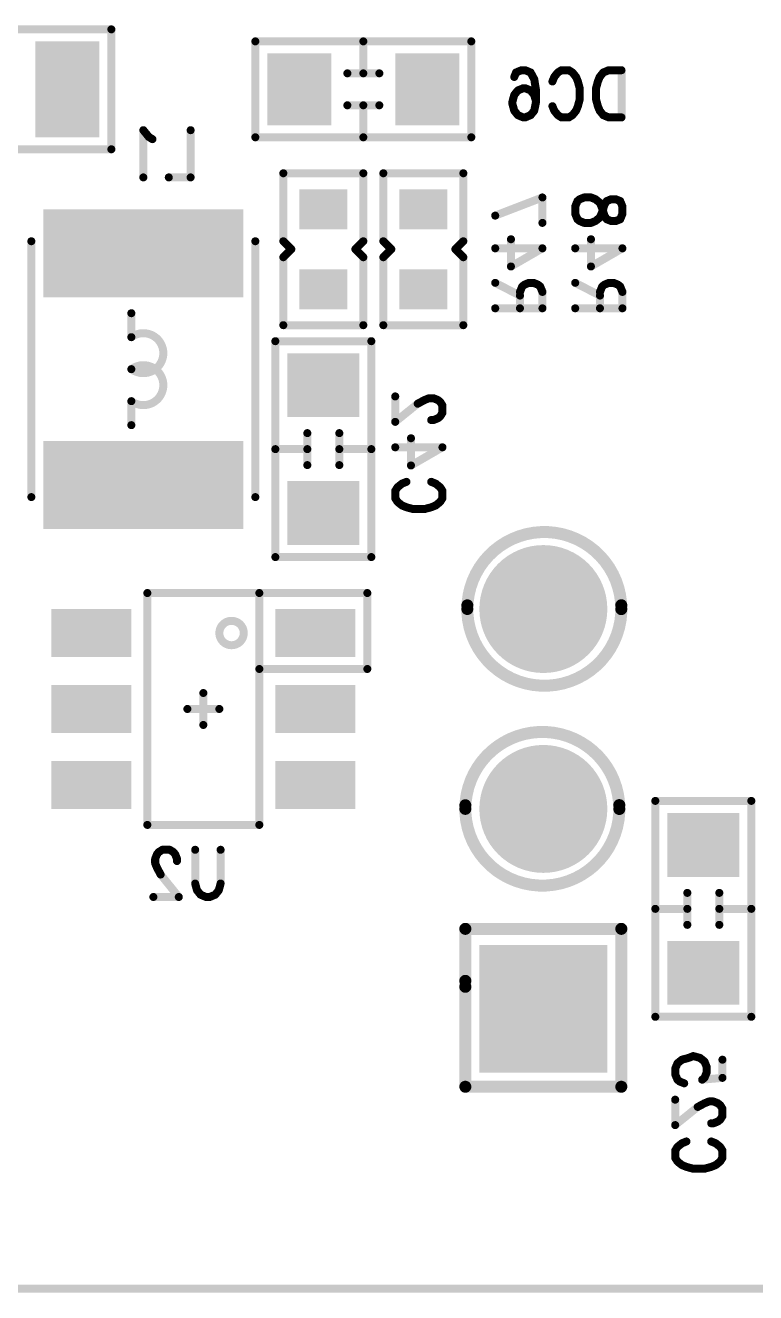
# Model space of a CAD drawing. Extents: x 100 to 156, y 84.7 to 174.
# Drawn here: x 123.03 to 132.15, y 99.95 to 115.8 of the extents above; entities that cross this region are included whole.
import ezdxf

# ---------------------------------------------------------------- set-up
doc = ezdxf.new("R2010")
doc.units = 0
doc.layers.get('0').update_dxf_attribs({"linetype": 'CONTINUOUS'})
doc.layers.add('MASK-BOTTOM_PHO', color=4, linetype='CONTINUOUS')
doc.layers.add('SILK-BOTTOM_PHO', color=5, linetype='CONTINUOUS')

# ---------------------------------------------------------------- blocks, each defined once
blk = doc.blocks.new('SQUARE_28')
blk.add_solid([(0.799972, 0.799972), (0.799972, -0.799972), (-0.799972, 0.799972), (-0.799972, -0.799972)])
blk = doc.blocks.new('ROUND_49')
at = {"const_width": 0.799972}
blk.add_lwpolyline([(-0.399986, 0, 1), (0.399986, 0, 1)], format="xyb", close=True, dxfattribs=at)
blk = doc.blocks.new('SQUARE_16')
blk.add_solid([(0.250062, 0.250062), (0.250062, -0.250062), (-0.250062, 0.250062), (-0.250062, -0.250062)])
blk = doc.blocks.new('SQUARE_122')
blk.add_solid([(0.299974, 0.299974), (0.299974, -0.299974), (-0.299974, 0.299974), (-0.299974, -0.299974)])
blk = doc.blocks.new('SQUARE_152')
blk.add_solid([(0.550036, 0.550036), (0.550036, -0.550036), (-0.550036, 0.550036), (-0.550036, -0.550036)])
blk = doc.blocks.new('SQUARE_161')
blk.add_solid([(0.40005, 0.40005), (0.40005, -0.40005), (-0.40005, 0.40005), (-0.40005, -0.40005)])
blk = doc.blocks.new('ROUND_1')
at = {"const_width": 0.050038}
blk.add_lwpolyline([(-0.025018, 0, 1), (0.025018, 0, 1)], format="xyb", close=True, dxfattribs=at)
blk = doc.blocks.new('ROUND_61')
at = {"const_width": 0.075056}
blk.add_lwpolyline([(-0.037528, 0, 1), (0.037528, 0, 1)], format="xyb", close=True, dxfattribs=at)

msp = doc.modelspace()

# ---------------------------------------------------------------- linework, layer by layer
at = {"layer": 'MASK-BOTTOM_PHO'}
for points, const_width in [([(123.549918, 114.800126), (123.549918, 115.199922)], 0.8001), ([(126.45009, 115.050062), (126.45009, 114.949986)], 0.8001), ([(128.050036, 115.050062), (128.050036, 114.949986)], 0.8001), ([(126.700026, 113.4999), (126.800102, 113.4999)], 0.500124), ([(128.050036, 113.4999), (127.94996, 113.4999)], 0.500124), ([(123.800108, 112.94999), (125.199902, 112.94999)], 1.100072), ([(126.700026, 112.499902), (126.800102, 112.499902)], 0.500124), ([(128.050036, 112.499902), (127.94996, 112.499902)], 0.500124), ([(126.800102, 111.300006), (126.700026, 111.300006)], 0.8001), ([(123.800108, 110.050072), (125.199902, 110.050072)], 1.100072), ([(126.800102, 109.70006), (126.700026, 109.70006)], 0.8001), ([(124.050044, 108.199936), (123.649994, 108.199936)], 0.599948), ([(126.849886, 108.199936), (126.45009, 108.199936)], 0.599948), ([(124.050044, 107.249976), (123.649994, 107.249976)], 0.599948), ([(126.849886, 107.249976), (126.45009, 107.249976)], 0.599948), ([(124.050044, 106.300016), (123.649994, 106.300016)], 0.599948), ([(126.849886, 106.300016), (126.45009, 106.300016)], 0.599948), ([(131.549902, 105.549954), (131.45008, 105.549954)], 0.8001), ([(131.549902, 103.950008), (131.45008, 103.950008)], 0.8001), ([(100.000054, 100.000054), (143.999966, 100.000054)], 0.100076)]:
    msp.add_lwpolyline(points, dxfattribs=dict(at, const_width=const_width))
at = {"layer": 'SILK-BOTTOM_PHO'}
for points, const_width in [([(124.100082, 115.750086), (121.400062, 115.750086)], 0.100076), ([(124.100082, 114.249962), (124.100082, 115.750086)], 0.100076), ([(128.599946, 115.599972), (125.899926, 115.599972)], 0.100076), ([(125.899926, 115.599972), (125.899926, 114.400076)], 0.100076), ([(127.249936, 115.599972), (127.249936, 115.199922)], 0.100076), ([(128.599946, 114.400076), (128.599946, 115.599972)], 0.100076), ([(127.050038, 115.199922), (127.450088, 115.199922)], 0.100076), ([(129.136394, 115.15471), (129.159, 115.210844)], 0.100076), ([(129.159, 115.210844), (129.227326, 115.239038)], 0.100076), ([(129.227326, 115.239038), (129.272792, 115.239038)], 0.100076), ([(129.272792, 115.239038), (129.340864, 115.210844)], 0.100076), ([(129.340864, 115.210844), (129.38633, 115.126516)], 0.100076), ([(129.636266, 115.15471), (129.681732, 115.210844)], 0.100076), ([(129.681732, 115.210844), (129.727198, 115.239038)], 0.100076), ([(129.727198, 115.239038), (129.81813, 115.239038)], 0.100076), ([(129.81813, 115.239038), (129.863596, 115.210844)], 0.100076), ([(129.863596, 115.210844), (129.909062, 115.15471)], 0.100076), ([(130.24993, 115.210844), (130.204464, 115.15471)], 0.100076), ([(130.318256, 115.239038), (130.24993, 115.210844)], 0.100076), ([(130.47726, 115.239038), (130.318256, 115.239038)], 0.100076), ([(130.47726, 115.239038), (130.47726, 114.648488)], 0.100076), ([(129.38633, 115.126516), (129.40919, 114.986054)], 0.100076), ([(129.61366, 115.098322), (129.636266, 115.15471)], 0.100076), ([(129.909062, 115.15471), (129.931922, 115.098322)], 0.100076), ([(129.931922, 115.098322), (129.954528, 115.013994)], 0.100076), ([(130.181858, 115.098322), (130.158998, 115.013994)], 0.100076), ([(130.204464, 115.15471), (130.181858, 115.098322)], 0.100076), ([(129.113534, 114.845338), (129.136394, 114.929666)], 0.100076), ([(129.136394, 114.929666), (129.18186, 114.986054)], 0.100076), ([(129.18186, 114.986054), (129.249932, 115.013994)], 0.100076), ([(129.249932, 115.013994), (129.272792, 115.013994)], 0.100076), ([(129.272792, 115.013994), (129.340864, 114.986054)], 0.100076), ([(129.340864, 114.986054), (129.38633, 114.929666)], 0.100076), ([(129.38633, 114.929666), (129.40919, 114.845338)], 0.100076), ([(129.40919, 114.986054), (129.40919, 114.845338)], 0.100076), ([(129.954528, 114.873532), (129.931922, 114.78895)], 0.100076), ([(129.954528, 115.013994), (129.954528, 114.873532)], 0.100076), ([(130.158998, 115.013994), (130.158998, 114.873532)], 0.100076), ([(130.158998, 114.873532), (130.181858, 114.78895)], 0.100076), ([(127.050038, 114.800126), (127.450088, 114.800126)], 0.100076), ([(127.249936, 114.400076), (127.249936, 114.800126)], 0.100076), ([(129.113534, 114.817144), (129.113534, 114.845338)], 0.100076), ([(129.136394, 114.732816), (129.113534, 114.817144)], 0.100076), ([(129.18186, 114.676682), (129.136394, 114.732816)], 0.100076), ([(129.38633, 114.732816), (129.340864, 114.676682)], 0.100076), ([(129.40919, 114.845338), (129.38633, 114.732816)], 0.100076), ([(129.636266, 114.732816), (129.61366, 114.78895)], 0.100076), ([(129.681732, 114.676682), (129.636266, 114.732816)], 0.100076), ([(129.909062, 114.732816), (129.863596, 114.676682)], 0.100076), ([(129.931922, 114.78895), (129.909062, 114.732816)], 0.100076), ([(130.181858, 114.78895), (130.204464, 114.732816)], 0.100076), ([(130.204464, 114.732816), (130.24993, 114.676682)], 0.100076), ([(129.249932, 114.648488), (129.18186, 114.676682)], 0.100076), ([(129.272792, 114.648488), (129.249932, 114.648488)], 0.100076), ([(129.340864, 114.676682), (129.272792, 114.648488)], 0.100076), ([(129.727198, 114.648488), (129.681732, 114.676682)], 0.100076), ([(129.81813, 114.648488), (129.727198, 114.648488)], 0.100076), ([(129.863596, 114.676682), (129.81813, 114.648488)], 0.100076), ([(130.24993, 114.676682), (130.318256, 114.648488)], 0.100076), ([(130.318256, 114.648488), (130.47726, 114.648488)], 0.100076), ([(124.568204, 114.404648), (124.499878, 114.488976)], 0.100076), ([(124.499878, 114.488976), (124.499878, 113.898426)], 0.100076), ([(124.61367, 114.376454), (124.568204, 114.404648)], 0.100076), ([(125.090936, 114.488976), (125.090936, 113.898426)], 0.100076), ([(125.899926, 114.400076), (128.599946, 114.400076)], 0.100076), ([(121.400062, 114.249962), (124.100082, 114.249962)], 0.100076), ([(126.249938, 113.100104), (126.249938, 113.949988)], 0.100076), ([(126.249938, 113.949988), (127.249936, 113.949988)], 0.100076), ([(127.249936, 113.949988), (127.249936, 113.100104)], 0.100076), ([(127.500126, 113.949988), (128.500124, 113.949988)], 0.100076), ([(127.500126, 113.100104), (127.500126, 113.949988)], 0.100076), ([(128.500124, 113.949988), (128.500124, 113.100104)], 0.100076), ([(125.090936, 113.898426), (124.81814, 113.898426)], 0.100076), ([(129.488946, 113.647728), (128.898396, 113.420398)], 0.100076), ([(129.488946, 113.329466), (129.488946, 113.647728)], 0.100076), ([(129.926588, 113.602262), (129.898394, 113.53419)], 0.100076), ([(129.954782, 113.625122), (129.926588, 113.602262)], 0.100076), ([(130.010916, 113.647728), (129.954782, 113.625122)], 0.100076), ([(130.095244, 113.647728), (130.010916, 113.647728)], 0.100076), ([(130.151632, 113.625122), (130.095244, 113.647728)], 0.100076), ([(130.207766, 113.579656), (130.151632, 113.625122)], 0.100076), ([(130.264154, 113.556796), (130.292094, 113.602262)], 0.100076), ([(130.292094, 113.602262), (130.348482, 113.625122)], 0.100076), ([(130.348482, 113.625122), (130.404616, 113.625122)], 0.100076), ([(130.404616, 113.625122), (130.461004, 113.602262)], 0.100076), ([(130.461004, 113.602262), (130.488944, 113.53419)], 0.100076), ([(129.898394, 113.53419), (129.898394, 113.443258)], 0.100076), ([(129.898394, 113.443258), (129.926588, 113.374932)], 0.100076), ([(130.23596, 113.51133), (130.207766, 113.579656)], 0.100076), ([(130.207766, 113.397792), (130.23596, 113.465864)], 0.100076), ([(130.23596, 113.465864), (130.264154, 113.556796)], 0.100076), ([(130.264154, 113.420398), (130.23596, 113.51133)], 0.100076), ([(130.488944, 113.443258), (130.461004, 113.374932)], 0.100076), ([(130.488944, 113.53419), (130.488944, 113.443258)], 0.100076), ([(129.926588, 113.374932), (129.954782, 113.352326)], 0.100076), ([(129.954782, 113.352326), (130.010916, 113.329466)], 0.100076), ([(130.010916, 113.329466), (130.095244, 113.329466)], 0.100076), ([(130.095244, 113.329466), (130.151632, 113.352326)], 0.100076), ([(130.151632, 113.352326), (130.207766, 113.397792)], 0.100076), ([(130.292094, 113.374932), (130.264154, 113.420398)], 0.100076), ([(130.348482, 113.352326), (130.292094, 113.374932)], 0.100076), ([(130.404616, 113.352326), (130.348482, 113.352326)], 0.100076), ([(130.461004, 113.374932), (130.404616, 113.352326)], 0.100076), ([(129.095246, 112.784128), (129.095246, 113.124996)], 0.100076), ([(130.095244, 112.784128), (130.095244, 113.124996)], 0.100076), ([(123.100084, 113.100104), (123.100084, 109.899958)], 0.100076), ([(125.899926, 109.899958), (125.899926, 113.100104)], 0.100076), ([(126.350014, 113.000028), (126.249938, 113.100104)], 0.100076), ([(126.249938, 112.899952), (126.350014, 113.000028)], 0.100076), ([(127.249936, 113.100104), (127.150114, 113.000028)], 0.100076), ([(127.150114, 113.000028), (127.249936, 112.899952)], 0.100076), ([(127.599948, 113.000028), (127.500126, 113.100104)], 0.100076), ([(127.500126, 112.899952), (127.599948, 113.000028)], 0.100076), ([(128.500124, 113.100104), (128.400048, 113.000028)], 0.100076), ([(128.400048, 113.000028), (128.500124, 112.899952)], 0.100076), ([(129.488946, 113.011458), (128.898396, 113.011458)], 0.100076), ([(129.488946, 113.011458), (129.095246, 112.784128)], 0.100076), ([(130.488944, 113.011458), (129.898394, 113.011458)], 0.100076), ([(130.488944, 113.011458), (130.095244, 112.784128)], 0.100076), ([(126.249938, 112.050068), (126.249938, 112.899952)], 0.100076), ([(127.249936, 112.899952), (127.249936, 112.050068)], 0.100076), ([(127.500126, 112.050068), (127.500126, 112.899952)], 0.100076), ([(128.500124, 112.899952), (128.500124, 112.050068)], 0.100076), ([(129.207768, 112.4204), (128.898396, 112.579658)], 0.100076), ([(129.235962, 112.534192), (129.207768, 112.465866)], 0.100076), ([(129.264156, 112.556798), (129.235962, 112.534192)], 0.100076), ([(129.32029, 112.579658), (129.264156, 112.556798)], 0.100076), ([(129.376678, 112.579658), (129.32029, 112.579658)], 0.100076), ([(129.432812, 112.556798), (129.376678, 112.579658)], 0.100076), ([(129.461006, 112.534192), (129.432812, 112.556798)], 0.100076), ([(129.488946, 112.465866), (129.461006, 112.534192)], 0.100076), ([(130.207766, 112.4204), (129.898394, 112.579658)], 0.100076), ([(130.23596, 112.534192), (130.207766, 112.465866)], 0.100076), ([(130.264154, 112.556798), (130.23596, 112.534192)], 0.100076), ([(130.320288, 112.579658), (130.264154, 112.556798)], 0.100076), ([(130.376676, 112.579658), (130.320288, 112.579658)], 0.100076), ([(130.43281, 112.556798), (130.376676, 112.579658)], 0.100076), ([(130.461004, 112.534192), (130.43281, 112.556798)], 0.100076), ([(130.488944, 112.465866), (130.461004, 112.534192)], 0.100076), ([(129.207768, 112.465866), (129.207768, 112.261396)], 0.100076), ([(129.488946, 112.261396), (129.488946, 112.465866)], 0.100076), ([(130.207766, 112.465866), (130.207766, 112.261396)], 0.100076), ([(130.488944, 112.261396), (130.488944, 112.465866)], 0.100076), ([(124.350018, 111.899954), (124.350018, 112.199928)], 0.100076), ([(129.488946, 112.261396), (128.898396, 112.261396)], 0.100076), ([(130.488944, 112.261396), (129.898394, 112.261396)], 0.100076), ([(127.249936, 112.050068), (126.249938, 112.050068)], 0.100076), ([(128.500124, 112.050068), (127.500126, 112.050068)], 0.100076), ([(126.150116, 111.849916), (126.150116, 109.149896)], 0.100076), ([(127.350012, 111.849916), (126.150116, 111.849916)], 0.100076), ([(127.350012, 109.149896), (127.350012, 111.849916)], 0.100076), ([(124.350018, 111.100108), (124.350018, 110.79988)], 0.100076), ([(127.648462, 110.841028), (127.648462, 111.159036)], 0.100076), ([(127.92964, 111.068104), (127.648462, 110.841028)], 0.100076), ([(128.013968, 111.11357), (127.92964, 111.068104)], 0.100076), ([(128.070356, 111.13643), (128.013968, 111.11357)], 0.100076), ([(128.12649, 111.13643), (128.070356, 111.13643)], 0.100076), ([(128.182878, 111.11357), (128.12649, 111.13643)], 0.100076), ([(128.210818, 111.090964), (128.182878, 111.11357)], 0.100076), ([(128.239012, 111.045498), (128.210818, 111.090964)], 0.100076), ([(128.182878, 110.88624), (128.210818, 110.9091)], 0.100076), ([(128.210818, 110.9091), (128.239012, 110.954566)], 0.100076), ([(128.239012, 110.954566), (128.239012, 111.045498)], 0.100076), ([(128.09855, 110.863634), (128.12649, 110.863634)], 0.100076), ([(128.12649, 110.863634), (128.182878, 110.88624)], 0.100076), ([(126.549912, 110.700058), (126.549912, 110.300008)], 0.100076), ([(126.949962, 110.700058), (126.949962, 110.300008)], 0.100076), ([(127.845312, 110.295436), (127.845312, 110.636304)], 0.100076), ([(126.150116, 110.499906), (126.549912, 110.499906)], 0.100076), ([(127.350012, 110.499906), (126.949962, 110.499906)], 0.100076), ([(128.239012, 110.522766), (127.648462, 110.522766)], 0.100076), ([(128.239012, 110.522766), (127.845312, 110.295436)], 0.100076), ([(127.648462, 109.977174), (127.676656, 110.02264)], 0.100076), ([(127.648462, 109.886242), (127.648462, 109.977174)], 0.100076), ([(127.676656, 110.02264), (127.73279, 110.068106)], 0.100076), ([(127.73279, 110.068106), (127.789178, 110.090966)], 0.100076), ([(128.09855, 110.090966), (128.154684, 110.068106)], 0.100076), ([(128.154684, 110.068106), (128.210818, 110.02264)], 0.100076), ([(128.210818, 110.02264), (128.239012, 109.977174)], 0.100076), ([(128.239012, 109.977174), (128.239012, 109.886242)], 0.100076), ([(127.676656, 109.84103), (127.648462, 109.886242)], 0.100076), ([(127.73279, 109.795564), (127.676656, 109.84103)], 0.100076), ([(127.789178, 109.772704), (127.73279, 109.795564)], 0.100076), ([(128.154684, 109.795564), (128.09855, 109.772704)], 0.100076), ([(128.210818, 109.84103), (128.154684, 109.795564)], 0.100076), ([(128.239012, 109.886242), (128.210818, 109.84103)], 0.100076), ([(127.873506, 109.750098), (127.789178, 109.772704)], 0.100076), ([(128.013968, 109.750098), (127.873506, 109.750098)], 0.100076), ([(128.09855, 109.772704), (128.013968, 109.750098)], 0.100076), ([(126.150116, 109.149896), (127.350012, 109.149896)], 0.100076), ([(125.949964, 108.700062), (124.549916, 108.700062)], 0.100076), ([(124.549916, 108.700062), (124.549916, 105.79989)], 0.100076), ([(125.949964, 105.79989), (125.949964, 108.700062)], 0.100076), ([(125.949964, 108.700062), (125.949964, 107.750102)], 0.100076), ([(127.299974, 108.700062), (125.949964, 108.700062)], 0.100076), ([(127.299974, 107.750102), (127.299974, 108.700062)], 0.100076), ([(125.949964, 107.750102), (127.299974, 107.750102)], 0.100076), ([(125.24994, 107.449874), (125.24994, 107.050078)], 0.100076), ([(125.050042, 107.249976), (125.450092, 107.249976)], 0.100076), ([(130.899916, 106.100118), (130.899916, 103.400098)], 0.100076), ([(132.100066, 106.100118), (130.899916, 106.100118)], 0.100076), ([(132.100066, 103.400098), (132.100066, 106.100118)], 0.100076), ([(124.549916, 105.79989), (125.949964, 105.79989)], 0.100076), ([(124.670566, 105.43286), (124.647706, 105.376472)], 0.100076), ([(124.647706, 105.376472), (124.647706, 105.320338)], 0.100076), ([(124.693172, 105.461054), (124.670566, 105.43286)], 0.100076), ([(124.738638, 105.488994), (124.693172, 105.461054)], 0.100076), ([(124.82957, 105.488994), (124.738638, 105.488994)], 0.100076), ([(124.875036, 105.461054), (124.82957, 105.488994)], 0.100076), ([(124.897642, 105.43286), (124.875036, 105.461054)], 0.100076), ([(124.920502, 105.376472), (124.897642, 105.43286)], 0.100076), ([(124.920502, 105.348532), (124.920502, 105.376472)], 0.100076), ([(125.147832, 105.0671), (125.147832, 105.488994)], 0.100076), ([(125.46584, 105.488994), (125.46584, 105.0671)], 0.100076), ([(124.647706, 105.320338), (124.670566, 105.26395)], 0.100076), ([(124.670566, 105.26395), (124.716032, 105.179622)], 0.100076), ([(124.716032, 105.179622), (124.943108, 104.898444)], 0.100076), ([(125.170438, 104.982772), (125.147832, 105.0671)], 0.100076), ([(125.46584, 105.0671), (125.443234, 104.982772)], 0.100076), ([(124.943108, 104.898444), (124.6251, 104.898444)], 0.100076), ([(125.215904, 104.926638), (125.170438, 104.982772)], 0.100076), ([(125.283976, 104.898444), (125.215904, 104.926638)], 0.100076), ([(125.329442, 104.898444), (125.283976, 104.898444)], 0.100076), ([(125.397768, 104.926638), (125.329442, 104.898444)], 0.100076), ([(125.443234, 104.982772), (125.397768, 104.926638)], 0.100076), ([(131.299966, 104.950006), (131.299966, 104.549956)], 0.100076), ([(131.700016, 104.950006), (131.700016, 104.549956)], 0.100076), ([(130.899916, 104.750108), (131.299966, 104.750108)], 0.100076), ([(132.100066, 104.750108), (131.700016, 104.750108)], 0.100076), ([(130.474974, 104.499918), (128.525016, 104.499918)], 0.150114), ([(128.525016, 104.499918), (128.525016, 103.775002)], 0.150114), ([(130.474974, 102.525068), (130.474974, 104.499918)], 0.150114), ([(128.525016, 103.849932), (128.525016, 102.525068)], 0.150114), ([(130.899916, 103.400098), (132.100066, 103.400098)], 0.100076), ([(131.176522, 102.818184), (131.148328, 102.750112)], 0.100076), ([(131.23291, 102.86365), (131.176522, 102.818184)], 0.100076), ([(131.317238, 102.886256), (131.23291, 102.86365)], 0.100076), ([(131.373372, 102.909116), (131.317238, 102.886256)], 0.100076), ([(131.4577, 102.886256), (131.373372, 102.909116)], 0.100076), ([(131.514088, 102.84079), (131.4577, 102.886256)], 0.100076), ([(131.542282, 102.772718), (131.514088, 102.84079)], 0.100076), ([(131.739132, 102.86365), (131.739132, 102.63632)], 0.100076), ([(131.148328, 102.750112), (131.148328, 102.681786)], 0.100076), ([(131.148328, 102.681786), (131.176522, 102.613714)], 0.100076), ([(131.514088, 102.63632), (131.542282, 102.704646)], 0.100076), ([(131.542282, 102.704646), (131.542282, 102.772718)], 0.100076), ([(128.525016, 102.525068), (130.474974, 102.525068)], 0.150114), ([(131.176522, 102.613714), (131.204716, 102.590854)], 0.100076), ([(131.204716, 102.590854), (131.26085, 102.568248)], 0.100076), ([(131.739132, 102.63632), (131.485894, 102.613714)], 0.100076), ([(131.485894, 102.613714), (131.514088, 102.63632)], 0.100076), ([(131.148328, 102.045516), (131.148328, 102.363524)], 0.100076), ([(131.42976, 102.272846), (131.148328, 102.045516)], 0.100076), ([(131.514088, 102.318058), (131.42976, 102.272846)], 0.100076), ([(131.570222, 102.340918), (131.514088, 102.318058)], 0.100076), ([(131.62661, 102.340918), (131.570222, 102.340918)], 0.100076), ([(131.682744, 102.318058), (131.62661, 102.340918)], 0.100076), ([(131.710938, 102.295452), (131.682744, 102.318058)], 0.100076), ([(131.739132, 102.249986), (131.710938, 102.295452)], 0.100076), ([(131.739132, 102.159054), (131.739132, 102.249986)], 0.100076), ([(131.598416, 102.068122), (131.62661, 102.068122)], 0.100076), ([(131.62661, 102.068122), (131.682744, 102.090982)], 0.100076), ([(131.682744, 102.090982), (131.710938, 102.113588)], 0.100076), ([(131.710938, 102.113588), (131.739132, 102.159054)], 0.100076), ([(131.148328, 101.727254), (131.176522, 101.77272)], 0.100076), ([(131.148328, 101.636322), (131.148328, 101.727254)], 0.100076), ([(131.176522, 101.77272), (131.23291, 101.818186)], 0.100076), ([(131.23291, 101.818186), (131.289044, 101.840792)], 0.100076), ([(131.598416, 101.840792), (131.654804, 101.818186)], 0.100076), ([(131.654804, 101.818186), (131.710938, 101.77272)], 0.100076), ([(131.710938, 101.77272), (131.739132, 101.727254)], 0.100076), ([(131.739132, 101.727254), (131.739132, 101.636322)], 0.100076), ([(131.176522, 101.590856), (131.148328, 101.636322)], 0.100076), ([(131.23291, 101.54539), (131.176522, 101.590856)], 0.100076), ([(131.710938, 101.590856), (131.654804, 101.54539)], 0.100076), ([(131.739132, 101.636322), (131.710938, 101.590856)], 0.100076), ([(131.289044, 101.522784), (131.23291, 101.54539)], 0.100076), ([(131.373372, 101.499924), (131.289044, 101.522784)], 0.100076), ([(131.514088, 101.499924), (131.373372, 101.499924)], 0.100076), ([(131.598416, 101.522784), (131.514088, 101.499924)], 0.100076), ([(131.654804, 101.54539), (131.598416, 101.522784)], 0.100076), ([(100.000054, 100.000054), (143.999966, 100.000054)], 0.100076)]:
    msp.add_lwpolyline(points, dxfattribs=dict(at, const_width=const_width))
for points, const_width in [([(124.350018, 111.500158, 1.9977149), (124.350272, 111.900208)], 0.100076), ([(124.350272, 111.099854, 1.9977148), (124.350018, 111.499904)], 0.100076), ([(130.474974, 108.498894, 1.000924), (128.549908, 108.500672)], 0.150114), ([(128.549908, 108.546138, 1.0455973), (130.474974, 108.547662)], 0.150114), ([(130.450082, 105.999026, 1.000792), (128.525016, 106.00055)], 0.150114), ([(128.525016, 106.046016, 1.0454787), (130.449828, 106.047794)], 0.150114)]:
    msp.add_lwpolyline(points, format="xyb", dxfattribs=dict(at, const_width=const_width))
at = {"layer": 'SILK-BOTTOM_PHO', "const_width": 0.100076}
msp.add_lwpolyline([(125.450092, 108.199936, 1), (125.754892, 108.199936, 1)], format="xyb", close=True, dxfattribs=at)

# ---------------------------------------------------------------- block references
at = {"layer": 'MASK-BOTTOM_PHO'}
for name, p in [('SQUARE_161', (123.549918, 115.199922)), ('SQUARE_161', (126.45009, 115.050062)), ('SQUARE_161', (128.050036, 115.050062)), ('SQUARE_161', (126.45009, 114.949986)), ('SQUARE_161', (128.050036, 114.949986)), ('SQUARE_161', (123.549918, 114.800126)), ('SQUARE_16', (126.700026, 113.4999)), ('SQUARE_16', (126.800102, 113.4999)), ('SQUARE_16', (127.94996, 113.4999)), ('SQUARE_16', (128.050036, 113.4999)), ('SQUARE_152', (123.800108, 112.94999)), ('SQUARE_152', (125.199902, 112.94999)), ('SQUARE_16', (126.700026, 112.499902)), ('SQUARE_16', (126.800102, 112.499902)), ('SQUARE_16', (127.94996, 112.499902)), ('SQUARE_16', (128.050036, 112.499902)), ('SQUARE_161', (126.700026, 111.300006)), ('SQUARE_161', (126.800102, 111.300006)), ('SQUARE_152', (123.800108, 110.050072)), ('SQUARE_152', (125.199902, 110.050072)), ('SQUARE_161', (126.700026, 109.70006)), ('SQUARE_161', (126.800102, 109.70006)), ('ROUND_49', (129.500122, 108.49991)), ('SQUARE_122', (123.649994, 108.199936)), ('SQUARE_122', (124.050044, 108.199936)), ('SQUARE_122', (126.45009, 108.199936)), ('SQUARE_122', (126.849886, 108.199936)), ('SQUARE_122', (123.649994, 107.249976)), ('SQUARE_122', (124.050044, 107.249976)), ('SQUARE_122', (126.45009, 107.249976)), ('SQUARE_122', (126.849886, 107.249976)), ('ROUND_49', (129.500122, 106.000042)), ('SQUARE_122', (123.649994, 106.300016)), ('SQUARE_122', (124.050044, 106.300016)), ('SQUARE_122', (126.45009, 106.300016)), ('SQUARE_122', (126.849886, 106.300016)), ('SQUARE_161', (131.45008, 105.549954)), ('SQUARE_161', (131.549902, 105.549954)), ('SQUARE_28', (129.500122, 103.49992)), ('SQUARE_161', (131.45008, 103.950008)), ('SQUARE_161', (131.549902, 103.950008))]:
    msp.add_blockref(name, p, dxfattribs=at)
at = {"layer": 'SILK-BOTTOM_PHO'}
for name, p in [('ROUND_1', (124.100082, 115.750086)), ('ROUND_1', (124.100082, 115.750086)), ('ROUND_1', (125.899926, 115.599972)), ('ROUND_1', (127.249936, 115.599972)), ('ROUND_1', (128.599946, 115.599972)), ('ROUND_1', (127.050038, 115.199922)), ('ROUND_1', (127.249936, 115.199922)), ('ROUND_1', (127.450088, 115.199922)), ('ROUND_1', (129.159, 115.210844)), ('ROUND_1', (129.227326, 115.239038)), ('ROUND_1', (129.272792, 115.239038)), ('ROUND_1', (129.340864, 115.210844)), ('ROUND_1', (129.681732, 115.210844)), ('ROUND_1', (129.727198, 115.239038)), ('ROUND_1', (129.81813, 115.239038)), ('ROUND_1', (129.863596, 115.210844)), ('ROUND_1', (130.24993, 115.210844)), ('ROUND_1', (130.318256, 115.239038)), ('ROUND_1', (130.47726, 115.239038)), ('ROUND_1', (130.47726, 115.239038)), ('ROUND_1', (129.136394, 115.15471)), ('ROUND_1', (129.38633, 115.126516)), ('ROUND_1', (129.61366, 115.098322)), ('ROUND_1', (129.636266, 115.15471)), ('ROUND_1', (129.909062, 115.15471)), ('ROUND_1', (129.931922, 115.098322)), ('ROUND_1', (130.181858, 115.098322)), ('ROUND_1', (130.204464, 115.15471)), ('ROUND_1', (129.136394, 114.929666)), ('ROUND_1', (129.18186, 114.986054)), ('ROUND_1', (129.249932, 115.013994)), ('ROUND_1', (129.272792, 115.013994)), ('ROUND_1', (129.340864, 114.986054)), ('ROUND_1', (129.38633, 114.929666)), ('ROUND_1', (129.40919, 114.986054)), ('ROUND_1', (129.954528, 115.013994)), ('ROUND_1', (129.954528, 114.873532)), ('ROUND_1', (130.158998, 115.013994)), ('ROUND_1', (130.158998, 114.873532)), ('ROUND_1', (127.050038, 114.800126)), ('ROUND_1', (127.249936, 114.800126)), ('ROUND_1', (127.450088, 114.800126)), ('ROUND_1', (129.113534, 114.845338)), ('ROUND_1', (129.113534, 114.817144)), ('ROUND_1', (129.136394, 114.732816)), ('ROUND_1', (129.38633, 114.732816)), ('ROUND_1', (129.40919, 114.845338)), ('ROUND_1', (129.40919, 114.845338)), ('ROUND_1', (129.61366, 114.78895)), ('ROUND_1', (129.636266, 114.732816)), ('ROUND_1', (129.909062, 114.732816)), ('ROUND_1', (129.931922, 114.78895)), ('ROUND_1', (130.181858, 114.78895)), ('ROUND_1', (130.204464, 114.732816)), ('ROUND_1', (129.18186, 114.676682)), ('ROUND_1', (129.249932, 114.648488)), ('ROUND_1', (129.272792, 114.648488)), ('ROUND_1', (129.340864, 114.676682)), ('ROUND_1', (129.681732, 114.676682)), ('ROUND_1', (129.727198, 114.648488)), ('ROUND_1', (129.81813, 114.648488)), ('ROUND_1', (129.863596, 114.676682)), ('ROUND_1', (130.24993, 114.676682)), ('ROUND_1', (130.318256, 114.648488)), ('ROUND_1', (130.47726, 114.648488)), ('ROUND_1', (130.47726, 114.648488)), ('ROUND_1', (124.499878, 114.488976)), ('ROUND_1', (124.568204, 114.404648)), ('ROUND_1', (125.090936, 114.488976)), ('ROUND_1', (125.899926, 114.400076)), ('ROUND_1', (125.899926, 114.400076)), ('ROUND_1', (127.249936, 114.400076)), ('ROUND_1', (128.599946, 114.400076)), ('ROUND_1', (124.100082, 114.249962)), ('ROUND_1', (124.61367, 114.376454)), ('ROUND_1', (126.249938, 113.949988)), ('ROUND_1', (127.249936, 113.949988)), ('ROUND_1', (127.500126, 113.949988)), ('ROUND_1', (127.500126, 113.949988)), ('ROUND_1', (128.500124, 113.949988)), ('ROUND_1', (124.499878, 113.898426)), ('ROUND_1', (124.81814, 113.898426)), ('ROUND_1', (125.090936, 113.898426)), ('ROUND_1', (129.488946, 113.647728)), ('ROUND_1', (129.488946, 113.647728)), ('ROUND_1', (129.926588, 113.602262)), ('ROUND_1', (129.954782, 113.625122)), ('ROUND_1', (130.010916, 113.647728)), ('ROUND_1', (130.095244, 113.647728)), ('ROUND_1', (130.151632, 113.625122)), ('ROUND_1', (130.292094, 113.602262)), ('ROUND_1', (130.348482, 113.625122)), ('ROUND_1', (130.404616, 113.625122)), ('ROUND_1', (130.461004, 113.602262)), ('ROUND_1', (129.898394, 113.53419)), ('ROUND_1', (129.898394, 113.443258)), ('ROUND_1', (130.207766, 113.579656)), ('ROUND_1', (130.23596, 113.51133)), ('ROUND_1', (130.23596, 113.465864)), ('ROUND_1', (130.264154, 113.556796)), ('ROUND_1', (130.488944, 113.53419)), ('ROUND_1', (130.488944, 113.443258)), ('ROUND_1', (130.488944, 113.443258)), ('ROUND_1', (128.898396, 113.420398)), ('ROUND_1', (129.488946, 113.329466)), ('ROUND_1', (129.926588, 113.374932)), ('ROUND_1', (129.954782, 113.352326)), ('ROUND_1', (130.010916, 113.329466)), ('ROUND_1', (130.095244, 113.329466)), ('ROUND_1', (130.151632, 113.352326)), ('ROUND_1', (130.207766, 113.397792)), ('ROUND_1', (130.264154, 113.420398)), ('ROUND_1', (130.292094, 113.374932)), ('ROUND_1', (130.348482, 113.352326)), ('ROUND_1', (130.404616, 113.352326)), ('ROUND_1', (130.461004, 113.374932)), ('ROUND_1', (129.095246, 113.124996)), ('ROUND_1', (130.095244, 113.124996)), ('ROUND_1', (123.100084, 113.100104)), ('ROUND_1', (125.899926, 113.100104)), ('ROUND_1', (126.249938, 113.100104)), ('ROUND_1', (126.350014, 113.000028)), ('ROUND_1', (127.150114, 113.000028)), ('ROUND_1', (127.249936, 113.100104)), ('ROUND_1', (127.500126, 113.100104)), ('ROUND_1', (127.599948, 113.000028)), ('ROUND_1', (128.400048, 113.000028)), ('ROUND_1', (128.500124, 113.100104)), ('ROUND_1', (128.898396, 113.011458)), ('ROUND_1', (129.488946, 113.011458)), ('ROUND_1', (129.488946, 113.011458)), ('ROUND_1', (129.898394, 113.011458)), ('ROUND_1', (130.488944, 113.011458)), ('ROUND_1', (130.488944, 113.011458)), ('ROUND_1', (126.249938, 112.899952)), ('ROUND_1', (127.249936, 112.899952)), ('ROUND_1', (127.500126, 112.899952)), ('ROUND_1', (128.500124, 112.899952)), ('ROUND_1', (129.095246, 112.784128)), ('ROUND_1', (130.095244, 112.784128)), ('ROUND_1', (128.898396, 112.579658)), ('ROUND_1', (129.235962, 112.534192)), ('ROUND_1', (129.264156, 112.556798)), ('ROUND_1', (129.32029, 112.579658)), ('ROUND_1', (129.376678, 112.579658)), ('ROUND_1', (129.432812, 112.556798)), ('ROUND_1', (129.461006, 112.534192)), ('ROUND_1', (129.898394, 112.579658)), ('ROUND_1', (130.23596, 112.534192)), ('ROUND_1', (130.264154, 112.556798)), ('ROUND_1', (130.320288, 112.579658)), ('ROUND_1', (130.376676, 112.579658)), ('ROUND_1', (130.43281, 112.556798)), ('ROUND_1', (130.461004, 112.534192)), ('ROUND_1', (129.207768, 112.465866)), ('ROUND_1', (129.207768, 112.4204)), ('ROUND_1', (129.488946, 112.465866)), ('ROUND_1', (130.207766, 112.465866)), ('ROUND_1', (130.207766, 112.4204)), ('ROUND_1', (130.488944, 112.465866)), ('ROUND_1', (124.350018, 112.199928)), ('ROUND_1', (128.898396, 112.261396)), ('ROUND_1', (129.207768, 112.261396)), ('ROUND_1', (129.488946, 112.261396)), ('ROUND_1', (129.488946, 112.261396)), ('ROUND_1', (129.898394, 112.261396)), ('ROUND_1', (130.207766, 112.261396)), ('ROUND_1', (130.488944, 112.261396)), ('ROUND_1', (130.488944, 112.261396)), ('ROUND_1', (126.249938, 112.050068)), ('ROUND_1', (127.249936, 112.050068)), ('ROUND_1', (127.249936, 112.050068)), ('ROUND_1', (127.500126, 112.050068)), ('ROUND_1', (128.500124, 112.050068)), ('ROUND_1', (124.350018, 111.899954)), ('ROUND_1', (124.350272, 111.900208)), ('ROUND_1', (126.150116, 111.849916)), ('ROUND_1', (126.150116, 111.849916)), ('ROUND_1', (127.350012, 111.849916)), ('ROUND_1', (124.350018, 111.500158)), ('ROUND_1', (124.350018, 111.499904)), ('ROUND_1', (124.350018, 111.100108)), ('ROUND_1', (124.350272, 111.099854)), ('ROUND_1', (127.648462, 111.159036)), ('ROUND_1', (127.92964, 111.068104)), ('ROUND_1', (128.013968, 111.11357)), ('ROUND_1', (128.070356, 111.13643)), ('ROUND_1', (128.12649, 111.13643)), ('ROUND_1', (128.182878, 111.11357)), ('ROUND_1', (128.210818, 111.090964)), ('ROUND_1', (128.210818, 110.9091)), ('ROUND_1', (128.239012, 111.045498)), ('ROUND_1', (128.239012, 110.954566)), ('ROUND_1', (124.350018, 110.79988)), ('ROUND_1', (127.648462, 110.841028)), ('ROUND_1', (128.09855, 110.863634)), ('ROUND_1', (128.12649, 110.863634)), ('ROUND_1', (128.182878, 110.88624)), ('ROUND_1', (126.549912, 110.700058)), ('ROUND_1', (126.949962, 110.700058)), ('ROUND_1', (127.845312, 110.636304)), ('ROUND_1', (126.150116, 110.499906)), ('ROUND_1', (126.549912, 110.499906)), ('ROUND_1', (126.949962, 110.499906)), ('ROUND_1', (127.350012, 110.499906)), ('ROUND_1', (127.648462, 110.522766)), ('ROUND_1', (128.239012, 110.522766)), ('ROUND_1', (128.239012, 110.522766)), ('ROUND_1', (126.549912, 110.300008)), ('ROUND_1', (126.949962, 110.300008)), ('ROUND_1', (127.845312, 110.295436)), ('ROUND_1', (127.648462, 109.977174)), ('ROUND_1', (127.676656, 110.02264)), ('ROUND_1', (127.73279, 110.068106)), ('ROUND_1', (127.789178, 110.090966)), ('ROUND_1', (128.09855, 110.090966)), ('ROUND_1', (128.154684, 110.068106)), ('ROUND_1', (128.210818, 110.02264)), ('ROUND_1', (128.239012, 109.977174)), ('ROUND_1', (123.100084, 109.899958)), ('ROUND_1', (125.899926, 109.899958)), ('ROUND_1', (127.648462, 109.886242)), ('ROUND_1', (127.676656, 109.84103)), ('ROUND_1', (127.73279, 109.795564)), ('ROUND_1', (128.154684, 109.795564)), ('ROUND_1', (128.210818, 109.84103)), ('ROUND_1', (128.239012, 109.886242)), ('ROUND_1', (127.789178, 109.772704)), ('ROUND_1', (127.873506, 109.750098)), ('ROUND_1', (128.013968, 109.750098)), ('ROUND_1', (128.09855, 109.772704)), ('ROUND_1', (126.150116, 109.149896)), ('ROUND_1', (127.350012, 109.149896)), ('ROUND_1', (124.549916, 108.700062)), ('ROUND_1', (125.949964, 108.700062)), ('ROUND_1', (125.949964, 108.700062)), ('ROUND_1', (125.949964, 108.700062)), ('ROUND_1', (127.299974, 108.700062)), ('ROUND_61', (128.549908, 108.546138)), ('ROUND_61', (128.549908, 108.500672)), ('ROUND_61', (130.474974, 108.547662)), ('ROUND_61', (130.474974, 108.498894)), ('ROUND_1', (125.949964, 107.750102)), ('ROUND_1', (127.299974, 107.750102)), ('ROUND_1', (125.24994, 107.449874)), ('ROUND_1', (125.050042, 107.249976)), ('ROUND_1', (125.450092, 107.249976)), ('ROUND_1', (125.24994, 107.050078)), ('ROUND_61', (128.525016, 106.046016)), ('ROUND_61', (128.525016, 106.00055)), ('ROUND_61', (130.449828, 106.047794)), ('ROUND_61', (130.450082, 105.999026)), ('ROUND_1', (130.899916, 106.100118)), ('ROUND_1', (130.899916, 106.100118)), ('ROUND_1', (132.100066, 106.100118)), ('ROUND_1', (124.549916, 105.79989)), ('ROUND_1', (125.949964, 105.79989)), ('ROUND_1', (124.647706, 105.376472)), ('ROUND_1', (124.670566, 105.43286)), ('ROUND_1', (124.693172, 105.461054)), ('ROUND_1', (124.738638, 105.488994)), ('ROUND_1', (124.82957, 105.488994)), ('ROUND_1', (124.875036, 105.461054)), ('ROUND_1', (124.897642, 105.43286)), ('ROUND_1', (124.920502, 105.376472)), ('ROUND_1', (125.147832, 105.488994)), ('ROUND_1', (125.46584, 105.488994)), ('ROUND_1', (124.647706, 105.320338)), ('ROUND_1', (124.670566, 105.26395)), ('ROUND_1', (124.920502, 105.348532)), ('ROUND_1', (124.716032, 105.179622)), ('ROUND_1', (125.147832, 105.0671)), ('ROUND_1', (125.46584, 105.0671)), ('ROUND_1', (124.6251, 104.898444)), ('ROUND_1', (124.943108, 104.898444)), ('ROUND_1', (125.170438, 104.982772)), ('ROUND_1', (125.215904, 104.926638)), ('ROUND_1', (125.283976, 104.898444)), ('ROUND_1', (125.329442, 104.898444)), ('ROUND_1', (125.397768, 104.926638)), ('ROUND_1', (125.443234, 104.982772)), ('ROUND_1', (131.299966, 104.950006)), ('ROUND_1', (131.700016, 104.950006)), ('ROUND_1', (130.899916, 104.750108)), ('ROUND_1', (131.299966, 104.750108)), ('ROUND_1', (131.700016, 104.750108)), ('ROUND_1', (132.100066, 104.750108)), ('ROUND_61', (128.525016, 104.499918)), ('ROUND_61', (130.474974, 104.499918)), ('ROUND_1', (131.299966, 104.549956)), ('ROUND_1', (131.700016, 104.549956)), ('ROUND_61', (128.525016, 103.849932)), ('ROUND_61', (128.525016, 103.775002)), ('ROUND_1', (130.899916, 103.400098)), ('ROUND_1', (132.100066, 103.400098)), ('ROUND_1', (131.176522, 102.818184)), ('ROUND_1', (131.23291, 102.86365)), ('ROUND_1', (131.317238, 102.886256)), ('ROUND_1', (131.373372, 102.909116)), ('ROUND_1', (131.4577, 102.886256)), ('ROUND_1', (131.514088, 102.84079)), ('ROUND_1', (131.739132, 102.86365)), ('ROUND_1', (131.148328, 102.750112)), ('ROUND_1', (131.148328, 102.681786)), ('ROUND_1', (131.542282, 102.772718)), ('ROUND_1', (131.542282, 102.704646)), ('ROUND_61', (128.525016, 102.525068)), ('ROUND_61', (130.474974, 102.525068)), ('ROUND_1', (131.176522, 102.613714)), ('ROUND_1', (131.204716, 102.590854)), ('ROUND_1', (131.26085, 102.568248)), ('ROUND_1', (131.485894, 102.613714)), ('ROUND_1', (131.514088, 102.63632)), ('ROUND_1', (131.739132, 102.63632)), ('ROUND_1', (131.148328, 102.363524)), ('ROUND_1', (131.42976, 102.272846)), ('ROUND_1', (131.514088, 102.318058)), ('ROUND_1', (131.570222, 102.340918)), ('ROUND_1', (131.62661, 102.340918)), ('ROUND_1', (131.682744, 102.318058)), ('ROUND_1', (131.710938, 102.295452)), ('ROUND_1', (131.739132, 102.249986)), ('ROUND_1', (131.148328, 102.045516)), ('ROUND_1', (131.598416, 102.068122)), ('ROUND_1', (131.62661, 102.068122)), ('ROUND_1', (131.682744, 102.090982)), ('ROUND_1', (131.710938, 102.113588)), ('ROUND_1', (131.739132, 102.159054)), ('ROUND_1', (131.148328, 101.727254)), ('ROUND_1', (131.176522, 101.77272)), ('ROUND_1', (131.23291, 101.818186)), ('ROUND_1', (131.289044, 101.840792)), ('ROUND_1', (131.598416, 101.840792)), ('ROUND_1', (131.654804, 101.818186)), ('ROUND_1', (131.710938, 101.77272)), ('ROUND_1', (131.739132, 101.727254)), ('ROUND_1', (131.148328, 101.636322)), ('ROUND_1', (131.176522, 101.590856)), ('ROUND_1', (131.710938, 101.590856)), ('ROUND_1', (131.739132, 101.636322)), ('ROUND_1', (131.23291, 101.54539)), ('ROUND_1', (131.289044, 101.522784)), ('ROUND_1', (131.373372, 101.499924)), ('ROUND_1', (131.514088, 101.499924)), ('ROUND_1', (131.598416, 101.522784)), ('ROUND_1', (131.654804, 101.54539))]:
    msp.add_blockref(name, p, dxfattribs=at)

doc.saveas('drawing.dxf')
